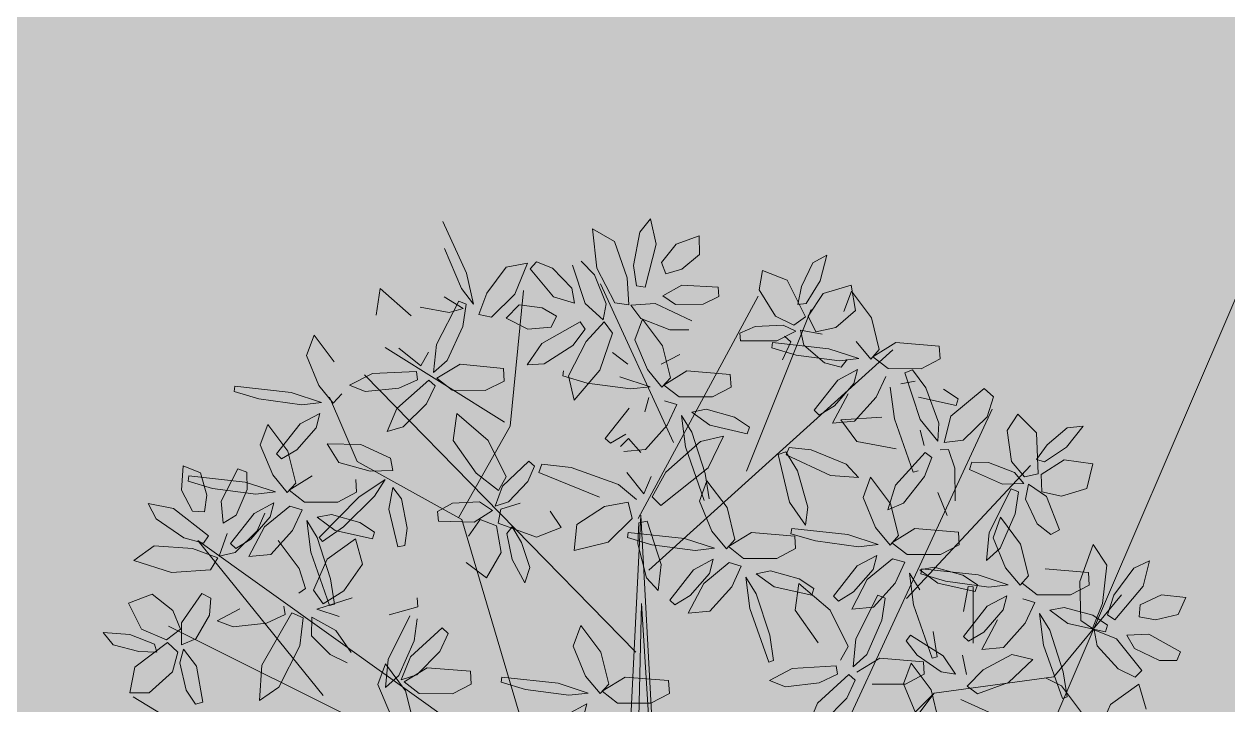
# Model space of a CAD drawing. Header units: inches. Extents: x 218980 to 233865, y 587194 to 599270.
# Drawn here: x 219073.612 to 219077.777, y 587514.81 to 587517.163 of the extents above; entities that cross this region are included whole.
import ezdxf

# ---------------------------------------------------------------- set-up
doc = ezdxf.new("R2010")
doc.units = ezdxf.units.IN
doc.header["$MEASUREMENT"] = 0
doc.linetypes.add('01', pattern=[0])
doc.layers.get('0').update_dxf_attribs({"lineweight": 0})
doc.layers.add('Major Contour', color=250, linetype='Continuous', lineweight=0)
doc.layers.add('P_Urban Design', color=250, linetype='Continuous', lineweight=0)
doc.layers.add('Open Space Within Settlement Passive', color=7, linetype='01', lineweight=0, true_color=0xcbe279)

# ---------------------------------------------------------------- blocks, each defined once
blk = doc.blocks.new('tree2')
at = {"color": 60}
for p, q in [((325195.998, 3048397.39), (325195.795, 3048397.835)), ((325197.497, 3048397.743), (325197.591, 3048397.858)), ((325197.591, 3048397.858), (325197.638, 3048397.639)), ((325197.089, 3048397.773), (325197.277, 3048397.664)), ((325197.127, 3048397.433), (325197.089, 3048397.773)), ((325197.442, 3048397.456), (325197.497, 3048397.743)), ((325197.277, 3048397.664), (325197.388, 3048397.349)), ((325197.638, 3048397.639), (325197.545, 3048397.27)), ((325197.684, 3048397.482), (325197.811, 3048397.641)), ((325197.811, 3048397.641), (325198.011, 3048397.712)), ((325198.011, 3048397.712), (325198.015, 3048397.55)), ((325195.807, 3048397.604), (325195.955, 3048397.257)), ((325198.015, 3048397.55), (325197.861, 3048397.424)), ((325199.115, 3048397.546), (325198.994, 3048397.478)), ((325199.057, 3048397.322), (325199.115, 3048397.546)), ((325196.34, 3048397.442), (325196.173, 3048397.217)), ((325196.526, 3048397.477), (325196.34, 3048397.442)), ((325196.416, 3048397.209), (325196.526, 3048397.477)), ((325196.548, 3048397.427), (325196.603, 3048397.487)), ((325196.75, 3048397.186), (325196.548, 3048397.427)), ((325196.603, 3048397.487), (325196.743, 3048397.433)), ((325196.743, 3048397.433), (325196.91, 3048397.26)), ((325197.026, 3048397.127), (325196.916, 3048397.46)), ((325196.99, 3048397.494), (325197.105, 3048397.376)), ((325197.282, 3048397.134), (325197.127, 3048397.433)), ((325197.469, 3048397.281), (325197.442, 3048397.456)), ((325197.721, 3048397.384), (325197.684, 3048397.482)), ((325197.861, 3048397.424), (325197.721, 3048397.384)), ((325198.529, 3048397.245), (325198.558, 3048397.412)), ((325198.558, 3048397.412), (325198.771, 3048397.329)), ((325198.994, 3048397.478), (325198.897, 3048397.273)), ((325196.058, 3048397.122), (325195.998, 3048397.39)), ((325197.105, 3048397.376), (325197.205, 3048397.126)), ((325197.388, 3048397.349), (325197.403, 3048397.117)), ((325198.771, 3048397.329), (325198.929, 3048397.012)), ((325198.935, 3048397.127), (325199.057, 3048397.322)), ((325195.252, 3048397.257), (325195.218, 3048397.026)), ((325195.52, 3048397.021), (325195.252, 3048397.257)), ((325195.955, 3048397.257), (325196.058, 3048397.122)), ((325196.173, 3048397.217), (325196.106, 3048397.031)), ((325196.214, 3048397.01), (325196.416, 3048397.209)), ((325196.91, 3048397.26), (325196.932, 3048397.129)), ((325197.545, 3048397.27), (325197.469, 3048397.281)), ((325197.696, 3048397.195), (325197.862, 3048397.287)), ((325197.862, 3048397.287), (325198.176, 3048397.268)), ((325198.176, 3048397.268), (325198.182, 3048397.187)), ((325198.672, 3048397.017), (325198.529, 3048397.245)), ((325198.897, 3048397.273), (325198.863, 3048397.119)), ((325198.954, 3048397.018), (325199.084, 3048397.215)), ((325199.084, 3048397.215), (325199.325, 3048397.285)), ((325199.327, 3048397.235), (325199.262, 3048397.058)), ((325199.325, 3048397.285), (325199.364, 3048397.068)), ((325199.501, 3048397.004), (325199.327, 3048397.235)), ((325195.598, 3048397.095), (325195.849, 3048397.049)), ((325195.738, 3048396.772), (325195.933, 3048397.148)), ((325195.97, 3048397.084), (325195.805, 3048397.184)), ((325195.933, 3048397.148), (325195.996, 3048397.121)), ((325195.996, 3048397.121), (325195.967, 3048396.929)), ((325196.34, 3048397.001), (325196.454, 3048397.116)), ((325196.454, 3048397.116), (325196.652, 3048397.091)), ((325196.932, 3048397.129), (325196.75, 3048397.186)), ((325197.18, 3048396.986), (325197.026, 3048397.127)), ((325197.205, 3048397.126), (325197.18, 3048396.986)), ((325197.403, 3048397.117), (325197.282, 3048397.134)), ((325197.421, 3048397.113), (325197.63, 3048397.128)), ((325197.505, 3048396.999), (325197.421, 3048397.113)), ((325197.63, 3048397.128), (325197.947, 3048396.978)), ((325197.806, 3048397.12), (325197.696, 3048397.195)), ((325198.046, 3048397.123), (325197.806, 3048397.12)), ((325198.182, 3048397.187), (325198.046, 3048397.123)), ((325198.863, 3048397.119), (325198.935, 3048397.127)), ((325195.849, 3048397.049), (325195.97, 3048397.084)), ((325196.106, 3048397.031), (325196.214, 3048397.01)), ((325196.528, 3048396.906), (325196.34, 3048397.001)), ((325196.652, 3048397.091), (325196.777, 3048397.017)), ((325196.777, 3048397.017), (325196.731, 3048396.923)), ((325197.52, 3048396.992), (325197.455, 3048396.814)), ((325197.756, 3048396.899), (325197.505, 3048396.999)), ((325197.694, 3048396.761), (325197.52, 3048396.992)), ((325198.83, 3048396.94), (325198.672, 3048397.017)), ((325198.929, 3048397.012), (325198.83, 3048396.94)), ((325199.021, 3048396.882), (325198.954, 3048397.018)), ((325199.364, 3048397.068), (325199.192, 3048396.919)), ((325199.569, 3048396.729), (325199.501, 3048397.004)), ((325195.967, 3048396.929), (325195.831, 3048396.634)), ((325196.731, 3048396.923), (325196.528, 3048396.906)), ((325196.649, 3048396.781), (325196.981, 3048396.968)), ((325197.026, 3048396.905), (325196.917, 3048396.765)), ((325196.981, 3048396.968), (325197.026, 3048396.905)), ((325197.032, 3048396.799), (325197.19, 3048396.97)), ((325197.19, 3048396.97), (325197.261, 3048396.871)), ((325197.921, 3048396.901), (325197.756, 3048396.899)), ((325198.362, 3048396.87), (325198.496, 3048396.928)), ((325198.496, 3048396.928), (325198.736, 3048396.941)), ((325198.847, 3048396.887), (325198.682, 3048396.804)), ((325198.736, 3048396.941), (325198.847, 3048396.887)), ((325198.888, 3048396.898), (325199.074, 3048396.863)), ((325198.917, 3048396.768), (325198.888, 3048396.898)), ((325199.192, 3048396.919), (325199.021, 3048396.882)), ((325194.68, 3048396.855), (325194.614, 3048396.678)), ((325194.853, 3048396.623), (325194.68, 3048396.855)), ((325196.88, 3048396.502), (325197.032, 3048396.799)), ((325197.261, 3048396.871), (325197.151, 3048396.552)), ((325197.455, 3048396.814), (325197.563, 3048396.556)), ((325198.368, 3048396.805), (325198.362, 3048396.87)), ((325198.682, 3048396.804), (325198.368, 3048396.805)), ((325198.645, 3048396.789), (325198.639, 3048396.745)), ((325199.132, 3048396.737), (325198.645, 3048396.789)), ((325198.804, 3048396.797), (325198.731, 3048396.642)), ((325198.749, 3048396.846), (325198.804, 3048396.797)), ((325199.37, 3048396.799), (325199.496, 3048396.647)), ((325199.512, 3048396.666), (325199.711, 3048396.789)), ((325199.711, 3048396.789), (325200.087, 3048396.758)), ((325194.614, 3048396.678), (325194.721, 3048396.418)), ((325195.413, 3048396.741), (325195.602, 3048396.589)), ((325195.602, 3048396.589), (325195.671, 3048396.706)), ((325195.712, 3048396.53), (325195.738, 3048396.772)), ((325196.522, 3048396.597), (325196.649, 3048396.781)), ((325196.917, 3048396.765), (325196.671, 3048396.607)), ((325197.394, 3048396.603), (325197.262, 3048396.705)), ((325197.844, 3048396.686), (325197.682, 3048396.602)), ((325197.762, 3048396.485), (325197.694, 3048396.761)), ((325198.639, 3048396.745), (325198.85, 3048396.682)), ((325198.85, 3048396.682), (325199.224, 3048396.632)), ((325199.096, 3048396.614), (325198.917, 3048396.768)), ((325199.393, 3048396.651), (325199.132, 3048396.737)), ((325199.496, 3048396.647), (325199.569, 3048396.729)), ((325195.831, 3048396.634), (325195.712, 3048396.53)), ((325195.743, 3048396.483), (325195.944, 3048396.603)), ((325195.944, 3048396.603), (325196.319, 3048396.567)), ((325196.671, 3048396.607), (325196.522, 3048396.597)), ((325199.24, 3048396.576), (325199.096, 3048396.614)), ((325199.224, 3048396.632), (325199.393, 3048396.651)), ((325199.292, 3048396.644), (325199.24, 3048396.576)), ((325199.644, 3048396.565), (325199.512, 3048396.666)), ((325194.987, 3048396.421), (325195.184, 3048396.523)), ((325195.184, 3048396.523), (325195.565, 3048396.54)), ((325195.565, 3048396.54), (325195.575, 3048396.468)), ((325195.873, 3048396.379), (325195.743, 3048396.483)), ((325196.319, 3048396.567), (325196.324, 3048396.457)), ((325196.838, 3048396.546), (325196.832, 3048396.502)), ((325196.832, 3048396.502), (325197.043, 3048396.439)), ((325196.93, 3048396.291), (325196.88, 3048396.502)), ((325197.151, 3048396.552), (325196.93, 3048396.291)), ((325197.586, 3048396.408), (325197.325, 3048396.494)), ((325197.563, 3048396.556), (325197.689, 3048396.404)), ((325197.689, 3048396.404), (325197.762, 3048396.485)), ((325197.706, 3048396.423), (325197.905, 3048396.546)), ((325197.905, 3048396.546), (325198.28, 3048396.515)), ((325198.28, 3048396.515), (325198.287, 3048396.405)), ((325199.38, 3048396.557), (325199.211, 3048396.466)), ((325199.349, 3048396.435), (325199.38, 3048396.557)), ((325199.541, 3048396.319), (325199.624, 3048396.498)), ((325199.932, 3048396.564), (325199.644, 3048396.565)), ((325199.791, 3048396.529), (325199.855, 3048396.555)), ((325193.996, 3048396.412), (325193.989, 3048396.368)), ((325193.989, 3048396.368), (325194.201, 3048396.304)), ((325194.483, 3048396.357), (325193.996, 3048396.412)), ((325194.721, 3048396.418), (325194.846, 3048396.266)), ((325195.123, 3048396.366), (325194.987, 3048396.421)), ((325195.414, 3048396.395), (325195.123, 3048396.366)), ((325195.397, 3048396.22), (325195.673, 3048396.464)), ((325195.575, 3048396.468), (325195.414, 3048396.395)), ((325195.727, 3048396.415), (325195.652, 3048396.261)), ((325195.673, 3048396.464), (325195.727, 3048396.415)), ((325196.161, 3048396.375), (325195.873, 3048396.379)), ((325196.324, 3048396.457), (325196.161, 3048396.375)), ((325197.043, 3048396.439), (325197.417, 3048396.389)), ((325197.417, 3048396.389), (325197.586, 3048396.408)), ((325197.837, 3048396.321), (325197.706, 3048396.423)), ((325198.287, 3048396.405), (325198.125, 3048396.321)), ((325199.211, 3048396.466), (325199.006, 3048396.205)), ((325199.181, 3048396.242), (325199.349, 3048396.435)), ((325199.878, 3048396.456), (325199.754, 3048396.432)), ((325194.201, 3048396.304), (325194.574, 3048396.252)), ((325194.743, 3048396.271), (325194.483, 3048396.357)), ((325194.574, 3048396.252), (325194.743, 3048396.271)), ((325194.846, 3048396.266), (325194.92, 3048396.347)), ((325197.542, 3048396.192), (325197.574, 3048396.314)), ((325197.817, 3048396.254), (325197.711, 3048396.285)), ((325198.125, 3048396.321), (325197.837, 3048396.321)), ((325199.299, 3048396.348), (325199.165, 3048396.092)), ((325199.353, 3048396.11), (325199.541, 3048396.319)), ((325194.73, 3048396.177), (325194.56, 3048396.087)), ((325194.698, 3048396.054), (325194.73, 3048396.177)), ((325195.313, 3048396.021), (325195.397, 3048396.22)), ((325195.652, 3048396.261), (325195.451, 3048396.062)), ((325195.915, 3048396.176), (325195.883, 3048395.944)), ((325196.186, 3048395.943), (325195.915, 3048396.176)), ((325197.404, 3048396.223), (325197.199, 3048395.962)), ((325197.734, 3048396.076), (325197.817, 3048396.254)), ((325197.857, 3048396.16), (325197.892, 3048395.888)), ((325197.947, 3048396.015), (325197.857, 3048396.16)), ((325198.071, 3048396.213), (325197.947, 3048396.189)), ((325197.947, 3048396.189), (325198.102, 3048396.075)), ((325198.317, 3048396.145), (325198.071, 3048396.213)), ((325199.006, 3048396.205), (325199.05, 3048396.163)), ((325199.05, 3048396.163), (325199.181, 3048396.242)), ((325194.279, 3048396.083), (325194.214, 3048395.905)), ((325194.453, 3048395.852), (325194.279, 3048396.083)), ((325194.56, 3048396.087), (325194.354, 3048395.827)), ((325194.53, 3048395.863), (325194.698, 3048396.054)), ((325195.451, 3048396.062), (325195.313, 3048396.021)), ((325197.547, 3048395.867), (325197.734, 3048396.076)), ((325198.102, 3048396.075), (325198.426, 3048396.002)), ((325198.445, 3048396.06), (325198.317, 3048396.145)), ((325198.426, 3048396.002), (325198.445, 3048396.06)), ((325199.165, 3048396.092), (325199.353, 3048396.11)), ((325199.59, 3048396.146), (325199.235, 3048396.122)), ((325199.235, 3048396.122), (325199.374, 3048395.935)), ((325197.199, 3048395.962), (325197.243, 3048395.92)), ((325197.243, 3048395.92), (325197.375, 3048395.999)), ((325197.399, 3048395.961), (325197.331, 3048395.891)), ((325197.506, 3048395.841), (325197.399, 3048395.961)), ((325198.063, 3048395.657), (325197.947, 3048396.015)), ((325198.023, 3048395.936), (325198.222, 3048395.981)), ((325198.222, 3048395.981), (325198.089, 3048395.706)), ((325194.214, 3048395.905), (325194.322, 3048395.647)), ((325194.398, 3048395.784), (325194.53, 3048395.863)), ((325194.521, 3048395.576), (325194.453, 3048395.852)), ((325194.794, 3048395.915), (325194.893, 3048395.754)), ((325195.083, 3048395.909), (325194.794, 3048395.915)), ((325195.342, 3048395.792), (325195.083, 3048395.909)), ((325195.883, 3048395.944), (325196.082, 3048395.661)), ((325196.341, 3048395.63), (325196.186, 3048395.943)), ((325197.358, 3048395.849), (325197.547, 3048395.867)), ((325197.723, 3048395.671), (325198.023, 3048395.936)), ((325197.892, 3048395.888), (325198.054, 3048395.426)), ((325198.694, 3048395.823), (325198.76, 3048395.845)), ((325198.76, 3048395.845), (325198.862, 3048395.68)), ((325198.764, 3048395.819), (325198.788, 3048395.884)), ((325198.788, 3048395.884), (325198.98, 3048395.862)), ((325198.98, 3048395.862), (325199.281, 3048395.738)), ((325194.354, 3048395.827), (325194.398, 3048395.784)), ((325194.893, 3048395.754), (325195.164, 3048395.679)), ((325195.361, 3048395.684), (325195.342, 3048395.792)), ((325196.309, 3048395.549), (325196.537, 3048395.764)), ((325196.537, 3048395.764), (325196.586, 3048395.722)), ((325198.792, 3048395.412), (325198.694, 3048395.823)), ((325199.147, 3048395.64), (325198.764, 3048395.819)), ((325193.533, 3048395.514), (325193.548, 3048395.725)), ((325193.548, 3048395.725), (325193.698, 3048395.664)), ((325193.598, 3048395.637), (325193.591, 3048395.593)), ((325194.085, 3048395.584), (325193.598, 3048395.637)), ((325193.698, 3048395.664), (325193.752, 3048395.472)), ((325193.877, 3048395.419), (325194.021, 3048395.698)), ((325194.021, 3048395.698), (325194.098, 3048395.67)), ((325194.098, 3048395.67), (325194.102, 3048395.521)), ((325194.322, 3048395.647), (325194.448, 3048395.495)), ((325194.465, 3048395.514), (325194.664, 3048395.637)), ((325195.164, 3048395.679), (325195.361, 3048395.684)), ((325196.082, 3048395.661), (325196.274, 3048395.512)), ((325196.586, 3048395.722), (325196.528, 3048395.588)), ((325196.625, 3048395.666), (325196.649, 3048395.739)), ((325197.148, 3048395.455), (325196.625, 3048395.666)), ((325196.649, 3048395.739), (325196.904, 3048395.711)), ((325196.904, 3048395.711), (325197.313, 3048395.564)), ((325197.384, 3048395.666), (325197.532, 3048395.482)), ((325197.605, 3048395.458), (325197.723, 3048395.671)), ((325198.089, 3048395.706), (325197.678, 3048395.382)), ((325198.097, 3048395.439), (325198.063, 3048395.657)), ((325198.862, 3048395.68), (325198.952, 3048395.367)), ((325193.591, 3048395.593), (325193.802, 3048395.53)), ((325194.345, 3048395.499), (325194.085, 3048395.584)), ((325194.448, 3048395.495), (325194.521, 3048395.576)), ((325195.04, 3048395.606), (325195.046, 3048395.496)), ((325195.294, 3048395.606), (325195.066, 3048395.454)), ((325195.204, 3048395.462), (325195.294, 3048395.606)), ((325195.36, 3048395.538), (325195.327, 3048395.349)), ((325195.437, 3048395.438), (325195.36, 3048395.538)), ((325196.245, 3048395.376), (325196.309, 3048395.549)), ((325196.274, 3048395.512), (325196.341, 3048395.63)), ((325196.528, 3048395.588), (325196.363, 3048395.413)), ((325197.313, 3048395.564), (325197.468, 3048395.433)), ((325197.532, 3048395.482), (325197.595, 3048395.631)), ((325198.078, 3048395.596), (325198.013, 3048395.418)), ((325198.252, 3048395.364), (325198.078, 3048395.596)), ((325193.628, 3048395.334), (325193.533, 3048395.514)), ((325193.752, 3048395.472), (325193.732, 3048395.328)), ((325193.802, 3048395.53), (325194.176, 3048395.48)), ((325194.102, 3048395.521), (325194.007, 3048395.299)), ((325194.176, 3048395.48), (325194.345, 3048395.499)), ((325194.597, 3048395.412), (325194.465, 3048395.514)), ((325195.066, 3048395.454), (325194.724, 3048395.104)), ((325195.046, 3048395.496), (325194.885, 3048395.412)), ((325194.934, 3048395.198), (325195.204, 3048395.462)), ((325195.485, 3048395.187), (325195.437, 3048395.438)), ((325197.678, 3048395.382), (325197.605, 3048395.458)), ((325193.246, 3048395.4), (325193.464, 3048395.355)), ((325193.313, 3048395.267), (325193.246, 3048395.4)), ((325193.464, 3048395.355), (325193.766, 3048395.121)), ((325193.732, 3048395.328), (325193.628, 3048395.334)), ((325193.895, 3048395.229), (325193.877, 3048395.419)), ((325194.333, 3048395.405), (325194.163, 3048395.314)), ((325194.471, 3048395.376), (325194.251, 3048395.196)), ((325194.301, 3048395.283), (325194.333, 3048395.405)), ((325194.576, 3048395.345), (325194.471, 3048395.376)), ((325194.493, 3048395.167), (325194.576, 3048395.345)), ((325194.885, 3048395.412), (325194.597, 3048395.412)), ((325195.327, 3048395.349), (325195.405, 3048395.026)), ((325195.747, 3048395.331), (325195.876, 3048395.403)), ((325195.756, 3048395.246), (325195.747, 3048395.331)), ((325195.876, 3048395.403), (325196.112, 3048395.414)), ((325196.223, 3048395.34), (325196.064, 3048395.237)), ((325196.112, 3048395.414), (325196.223, 3048395.34)), ((325196.363, 3048395.413), (325196.245, 3048395.376)), ((325196.272, 3048395.229), (325196.294, 3048395.349)), ((325196.294, 3048395.349), (325196.462, 3048395.402)), ((325196.723, 3048395.334), (325196.816, 3048395.193)), ((325196.954, 3048395.219), (325197.193, 3048395.373)), ((325197.193, 3048395.373), (325197.397, 3048395.41)), ((325197.397, 3048395.41), (325197.431, 3048395.269)), ((325198.013, 3048395.418), (325198.121, 3048395.159)), ((325198.32, 3048395.089), (325198.252, 3048395.364)), ((325198.93, 3048395.211), (325198.792, 3048395.412)), ((325198.952, 3048395.367), (325198.93, 3048395.211)), ((325193.553, 3048395.101), (325193.313, 3048395.267)), ((325194.007, 3048395.299), (325193.895, 3048395.229)), ((325194.163, 3048395.314), (325193.958, 3048395.053)), ((325194.134, 3048395.09), (325194.301, 3048395.283)), ((325194.254, 3048395.316), (325194.189, 3048395.164)), ((325194.616, 3048395.251), (325194.651, 3048394.979)), ((325194.706, 3048395.106), (325194.616, 3048395.251)), ((325194.831, 3048395.304), (325194.707, 3048395.28)), ((325194.707, 3048395.28), (325194.862, 3048395.166)), ((325195.076, 3048395.236), (325194.831, 3048395.304)), ((325195.204, 3048395.151), (325195.076, 3048395.236)), ((325196.064, 3048395.237), (325195.756, 3048395.246)), ((325196.017, 3048395.116), (325196.116, 3048395.26)), ((325196.116, 3048395.26), (325196.258, 3048395.207)), ((325196.605, 3048395.107), (325196.272, 3048395.229)), ((325197.431, 3048395.269), (325197.224, 3048395.065)), ((325197.49, 3048395.231), (325197.479, 3048395.05)), ((325197.562, 3048395.247), (325197.49, 3048395.231)), ((325197.681, 3048394.873), (325197.562, 3048395.247)), ((325193.766, 3048395.121), (325193.725, 3048395.056)), ((325193.859, 3048394.944), (325193.929, 3048395.141)), ((325194.189, 3048395.164), (325193.998, 3048394.975)), ((325194.251, 3048395.196), (325194.117, 3048394.94)), ((325194.306, 3048394.958), (325194.493, 3048395.167)), ((325194.754, 3048395.071), (325194.934, 3048395.198)), ((325194.862, 3048395.166), (325195.185, 3048395.093)), ((325195.185, 3048395.093), (325195.204, 3048395.151)), ((325195.466, 3048395.035), (325195.485, 3048395.187)), ((325196.258, 3048395.207), (325196.299, 3048394.975)), ((325196.393, 3048395.196), (325196.347, 3048395.141)), ((325196.347, 3048395.141), (325196.392, 3048394.916)), ((325196.474, 3048395.062), (325196.393, 3048395.196)), ((325196.816, 3048395.193), (325196.605, 3048395.107)), ((325196.931, 3048394.993), (325196.954, 3048395.219)), ((325197.396, 3048395.149), (325197.39, 3048395.105)), ((325197.883, 3048395.097), (325197.396, 3048395.149)), ((325198.121, 3048395.159), (325198.247, 3048395.007)), ((325198.263, 3048395.027), (325198.462, 3048395.149)), ((325198.462, 3048395.149), (325198.838, 3048395.118)), ((325198.811, 3048395.182), (325198.804, 3048395.138)), ((325193.121, 3048394.906), (325193.297, 3048395.034)), ((325193.297, 3048395.034), (325193.629, 3048395.009)), ((325193.725, 3048395.056), (325193.553, 3048395.101)), ((325193.958, 3048395.053), (325194.003, 3048395.011)), ((325194.003, 3048395.011), (325194.134, 3048395.09)), ((325194.55, 3048394.837), (325194.37, 3048395.079)), ((325194.822, 3048394.747), (325194.706, 3048395.106)), ((325194.724, 3048395.104), (325194.754, 3048395.071)), ((325194.792, 3048394.918), (325195.037, 3048395.094)), ((325195.037, 3048395.094), (325195.1, 3048394.876)), ((325195.405, 3048395.026), (325195.466, 3048395.035)), ((325196.545, 3048394.845), (325196.474, 3048395.062)), ((325197.224, 3048395.065), (325196.931, 3048394.993)), ((325197.39, 3048395.105), (325197.601, 3048395.042)), ((325197.479, 3048395.05), (325197.556, 3048394.758)), ((325197.601, 3048395.042), (325197.975, 3048394.992)), ((325198.144, 3048395.012), (325197.883, 3048395.097)), ((325197.975, 3048394.992), (325198.144, 3048395.012)), ((325198.247, 3048395.007), (325198.32, 3048395.089)), ((325198.395, 3048394.925), (325198.263, 3048395.027)), ((325193.629, 3048395.009), (325193.848, 3048394.929)), ((325193.848, 3048394.929), (325193.784, 3048394.825)), ((325193.998, 3048394.975), (325193.859, 3048394.944)), ((325194.117, 3048394.94), (325194.306, 3048394.958)), ((325194.651, 3048394.979), (325194.814, 3048394.517)), ((325194.676, 3048394.651), (325194.792, 3048394.918)), ((325196.299, 3048394.975), (325196.172, 3048394.758)), ((325196.392, 3048394.916), (325196.504, 3048394.713)), ((325198.131, 3048394.917), (325197.962, 3048394.827)), ((325198.1, 3048394.795), (325198.131, 3048394.917)), ((325198.683, 3048394.925), (325198.395, 3048394.925)), ((325193.448, 3048394.804), (325193.121, 3048394.906)), ((325193.784, 3048394.825), (325193.448, 3048394.804)), ((325194.607, 3048394.665), (325194.55, 3048394.837)), ((325195.1, 3048394.876), (325194.936, 3048394.644)), ((325196.172, 3048394.758), (325195.995, 3048394.889)), ((325196.504, 3048394.713), (325196.545, 3048394.845)), ((325197.655, 3048394.646), (325197.681, 3048394.873)), ((325198.269, 3048394.889), (325198.05, 3048394.709)), ((325198.375, 3048394.858), (325198.269, 3048394.889)), ((325198.292, 3048394.679), (325198.375, 3048394.858)), ((325198.629, 3048394.817), (325198.505, 3048394.792)), ((325194.856, 3048394.529), (325194.822, 3048394.747)), ((325197.556, 3048394.758), (325197.655, 3048394.646)), ((325197.932, 3048394.603), (325198.1, 3048394.795)), ((325198.415, 3048394.763), (325198.45, 3048394.491)), ((325198.505, 3048394.619), (325198.415, 3048394.763)), ((325193.074, 3048394.538), (325193.28, 3048394.616)), ((325193.28, 3048394.616), (325193.458, 3048394.473)), ((325193.533, 3048394.367), (325193.71, 3048394.62)), ((325193.71, 3048394.62), (325193.786, 3048394.582)), ((325194.547, 3048394.623), (325194.607, 3048394.665)), ((325194.76, 3048394.533), (325194.676, 3048394.651)), ((325194.936, 3048394.644), (325194.76, 3048394.533)), ((325198.104, 3048394.47), (325198.292, 3048394.679)), ((325198.621, 3048394.26), (325198.505, 3048394.619)), ((325193.186, 3048394.314), (325193.074, 3048394.538)), ((325193.786, 3048394.582), (325193.775, 3048394.434)), ((325194.418, 3048394.512), (325194.429, 3048394.44)), ((325194.703, 3048394.486), (325195.008, 3048394.584)), ((325194.814, 3048394.517), (325194.856, 3048394.529)), ((325195.577, 3048394.507), (325195.33, 3048394.438)), ((325195.572, 3048394.584), (325195.577, 3048394.507)), ((325193.458, 3048394.473), (325193.524, 3048394.312)), ((325193.775, 3048394.434), (325193.656, 3048394.23)), ((325193.842, 3048394.384), (325194.038, 3048394.489)), ((325194.229, 3048394.001), (325194.489, 3048394.454)), ((325194.429, 3048394.44), (325194.269, 3048394.365)), ((325194.489, 3048394.454), (325194.586, 3048394.411)), ((325194.586, 3048394.411), (325194.556, 3048394.17)), ((325194.662, 3048394.416), (325194.659, 3048394.254)), ((325194.868, 3048394.301), (325194.662, 3048394.416)), ((325194.896, 3048394.422), (325194.703, 3048394.486)), ((325195.32, 3048394.05), (325195.509, 3048394.429)), ((325195.573, 3048394.403), (325195.546, 3048394.211)), ((325192.855, 3048394.285), (325192.943, 3048394.179)), ((325193.086, 3048394.268), (325192.855, 3048394.285)), ((325193.403, 3048394.221), (325193.186, 3048394.314)), ((325193.524, 3048394.312), (325193.403, 3048394.221)), ((325193.533, 3048394.178), (325193.533, 3048394.367)), ((325193.979, 3048394.332), (325193.842, 3048394.384)), ((325194.269, 3048394.365), (325193.979, 3048394.332)), ((325195.001, 3048394.112), (325194.868, 3048394.301)), ((325195.515, 3048394.075), (325195.787, 3048394.324)), ((325195.787, 3048394.324), (325195.841, 3048394.275)), ((325196.986, 3048394.345), (325196.921, 3048394.167)), ((325197.16, 3048394.114), (325196.986, 3048394.345)), ((325192.943, 3048394.179), (325193.163, 3048394.12)), ((325193.299, 3048394.183), (325193.086, 3048394.268)), ((325193.13, 3048393.986), (325193.413, 3048394.198)), ((325193.32, 3048394.114), (325193.299, 3048394.183)), ((325193.413, 3048394.198), (325193.502, 3048394.114)), ((325193.656, 3048394.23), (325193.533, 3048394.178)), ((325194.659, 3048394.254), (325194.82, 3048394.093)), ((325195.546, 3048394.211), (325195.414, 3048393.913)), ((325195.841, 3048394.275), (325195.768, 3048394.12)), ((325198.655, 3048394.042), (325198.621, 3048394.26)), ((325193.163, 3048394.12), (325193.32, 3048394.114)), ((325193.502, 3048394.114), (325193.455, 3048393.944)), ((325193.518, 3048394.021), (325193.551, 3048394.14)), ((325193.551, 3048394.14), (325193.662, 3048393.992)), ((325194.556, 3048394.17), (325194.376, 3048393.811)), ((325194.82, 3048394.093), (325194.965, 3048394.022)), ((325195.434, 3048393.875), (325195.515, 3048394.075)), ((325195.768, 3048394.12), (325195.57, 3048393.918)), ((325196.921, 3048394.167), (325197.029, 3048393.908)), ((325193.086, 3048393.762), (325193.13, 3048393.986)), ((325193.574, 3048393.787), (325193.518, 3048394.021)), ((325193.662, 3048393.992), (325193.717, 3048393.683)), ((325194.209, 3048393.696), (325194.229, 3048394.001)), ((325195.297, 3048394.013), (325195.232, 3048393.835)), ((325195.297, 3048393.808), (325195.32, 3048394.05)), ((325195.47, 3048393.781), (325195.297, 3048394.013)), ((325195.458, 3048393.857), (325195.657, 3048393.98)), ((325195.657, 3048393.98), (325196.033, 3048393.949)), ((325193.455, 3048393.944), (325193.255, 3048393.763)), ((325195.414, 3048393.913), (325195.297, 3048393.808)), ((325195.57, 3048393.918), (325195.434, 3048393.875)), ((325196.033, 3048393.949), (325196.04, 3048393.839)), ((325196.305, 3048393.899), (325196.298, 3048393.855)), ((325196.792, 3048393.846), (325196.305, 3048393.899)), ((325193.255, 3048393.763), (325193.086, 3048393.762)), ((325193.654, 3048393.665), (325193.574, 3048393.787)), ((325194.376, 3048393.811), (325194.209, 3048393.696)), ((325195.232, 3048393.835), (325195.34, 3048393.576)), ((325195.59, 3048393.756), (325195.458, 3048393.857)), ((325195.539, 3048393.506), (325195.47, 3048393.781)), ((325196.04, 3048393.839), (325195.878, 3048393.755)), ((325196.298, 3048393.855), (325196.509, 3048393.792)), ((325196.509, 3048393.792), (325196.883, 3048393.742)), ((325193.717, 3048393.683), (325193.654, 3048393.665)), ((325195.878, 3048393.755), (325195.59, 3048393.756))]:
    blk.add_line(p, q, dxfattribs=at)
at = {"color": 44}
for p, q in [((325196.376, 3048396.066), (325196.491, 3048397.241)), ((325197.79, 3048395.925), (325197.157, 3048397.296)), ((325197.484, 3048395.268), (325198.521, 3048397.192)), ((325198.421, 3048395.678), (325198.98, 3048397.077)), ((325196.327, 3048396.103), (325195.296, 3048396.747)), ((325197.575, 3048394.824), (325199.687, 3048396.726)), ((325197.463, 3048394.114), (325195.116, 3048396.511)), ((325195.053, 3048395.763), (325194.814, 3048396.319)), ((325199.149, 3048393.204), (325200.544, 3048396.213)), ((325195.933, 3048395.28), (325196.376, 3048396.066)), ((325195.958, 3048395.261), (325195.053, 3048395.763)), ((325199.805, 3048394.577), (325200.876, 3048395.727)), ((325196.591, 3048393.122), (325195.958, 3048395.261)), ((325197.393, 3048392.998), (325197.507, 3048395.298)), ((325197.507, 3048395.298), (325197.629, 3048393.038)), ((325193.675, 3048395.08), (325196.381, 3048393.148)), ((325194.76, 3048393.739), (325193.675, 3048395.08)), ((325201.078, 3048393.9), (325201.664, 3048394.611)), ((325197.512, 3048394.534), (325197.474, 3048392.934)), ((325197.609, 3048393), (325197.512, 3048394.534)), ((325195.543, 3048393.283), (325193.422, 3048394.338)), ((325200.044, 3048393.76), (325201.078, 3048393.9)), ((325194.609, 3048392.825), (325193.114, 3048393.729)), ((325199.552, 3048393.272), (325200.044, 3048393.76)), ((325199.597, 3048393.173), (325200.044, 3048393.76)), ((325200.273, 3048393.706), (325201.319, 3048393.236))]:
    blk.add_line(p, q, dxfattribs=at)
at = {"color": 62}
for p, q in [((325200.087, 3048396.758), (325200.094, 3048396.648)), ((325200.094, 3048396.648), (325199.932, 3048396.564)), ((325199.921, 3048396.126), (325199.791, 3048396.529)), ((325199.855, 3048396.555), (325199.97, 3048396.399)), ((325199.664, 3048396.403), (325199.699, 3048396.131)), ((325199.97, 3048396.399), (325200.084, 3048396.094)), ((325200.252, 3048396.304), (325200.124, 3048396.388)), ((325200.186, 3048396.153), (325200.476, 3048396.394)), ((325200.476, 3048396.394), (325200.557, 3048396.321)), ((325199.909, 3048396.318), (325200.233, 3048396.245)), ((325200.233, 3048396.245), (325200.252, 3048396.304)), ((325200.557, 3048396.321), (325200.501, 3048396.147)), ((325200.674, 3048396.03), (325200.768, 3048396.171)), ((325200.768, 3048396.171), (325200.929, 3048396.009)), ((325199.699, 3048396.131), (325199.861, 3048395.669)), ((325200.075, 3048395.937), (325199.921, 3048396.126)), ((325200.084, 3048396.094), (325200.075, 3048395.937)), ((325200.13, 3048395.926), (325200.186, 3048396.153)), ((325200.501, 3048396.147), (325200.295, 3048395.946)), ((325201.194, 3048396.054), (325201.021, 3048395.906)), ((325201.187, 3048395.886), (325201.331, 3048396.067)), ((325201.331, 3048396.067), (325201.194, 3048396.054)), ((325199.956, 3048395.9), (325199.921, 3048396.032)), ((325200.711, 3048395.763), (325200.674, 3048396.03)), ((325200.929, 3048396.009), (325200.944, 3048395.655)), ((325199.374, 3048395.935), (325199.714, 3048395.872)), ((325200.094, 3048395.863), (325200.167, 3048395.866)), ((325200.295, 3048395.946), (325200.13, 3048395.926)), ((325200.167, 3048395.866), (325200.223, 3048395.705)), ((325201.021, 3048395.906), (325200.928, 3048395.779)), ((325200.997, 3048395.758), (325201.187, 3048395.886)), ((325199.709, 3048395.557), (325199.964, 3048395.84)), ((325200.023, 3048395.796), (325199.961, 3048395.631)), ((325199.964, 3048395.84), (325200.023, 3048395.796)), ((325200.348, 3048395.694), (325200.368, 3048395.756)), ((325200.368, 3048395.756), (325200.514, 3048395.754)), ((325200.514, 3048395.754), (325200.739, 3048395.668)), ((325200.825, 3048395.629), (325200.711, 3048395.763)), ((325200.928, 3048395.779), (325200.997, 3048395.758)), ((325200.969, 3048395.65), (325201.168, 3048395.777)), ((325201.168, 3048395.777), (325201.417, 3048395.743)), ((325201.417, 3048395.743), (325201.364, 3048395.529)), ((325199.39, 3048395.624), (325199.147, 3048395.64)), ((325199.281, 3048395.738), (325199.39, 3048395.624)), ((325199.861, 3048395.669), (325199.904, 3048395.682)), ((325200.223, 3048395.705), (325200.224, 3048395.422)), ((325200.634, 3048395.566), (325200.348, 3048395.694)), ((325200.739, 3048395.668), (325200.818, 3048395.573)), ((325200.944, 3048395.655), (325200.825, 3048395.629)), ((325200.975, 3048395.499), (325200.969, 3048395.65)), ((325199.493, 3048395.628), (325199.428, 3048395.451)), ((325199.666, 3048395.397), (325199.493, 3048395.628)), ((325199.642, 3048395.345), (325199.709, 3048395.557)), ((325199.961, 3048395.631), (325199.777, 3048395.403)), ((325200.818, 3048395.573), (325200.634, 3048395.566)), ((325200.834, 3048395.436), (325200.86, 3048395.567)), ((325200.86, 3048395.567), (325201.016, 3048395.46)), ((325199.428, 3048395.451), (325199.536, 3048395.192)), ((325200.156, 3048395.296), (325200.074, 3048395.495)), ((325200.519, 3048395.148), (325200.708, 3048395.527)), ((325200.708, 3048395.527), (325200.772, 3048395.501)), ((325200.772, 3048395.501), (325200.745, 3048395.309)), ((325200.935, 3048395.223), (325200.834, 3048395.436)), ((325201.146, 3048395.463), (325200.975, 3048395.499)), ((325201.016, 3048395.46), (325201.126, 3048395.171)), ((325201.364, 3048395.529), (325201.146, 3048395.463)), ((325199.777, 3048395.403), (325199.642, 3048395.345)), ((325199.735, 3048395.122), (325199.666, 3048395.397)), ((325200.618, 3048395.281), (325200.553, 3048395.103)), ((325200.745, 3048395.309), (325200.613, 3048395.012)), ((325200.791, 3048395.049), (325200.618, 3048395.281)), ((325201.051, 3048395.13), (325200.935, 3048395.223)), ((325198.804, 3048395.138), (325199.016, 3048395.075)), ((325199.298, 3048395.13), (325198.811, 3048395.182)), ((325198.838, 3048395.118), (325198.845, 3048395.009)), ((325199.559, 3048395.044), (325199.298, 3048395.13)), ((325199.536, 3048395.192), (325199.662, 3048395.04)), ((325199.662, 3048395.04), (325199.735, 3048395.122)), ((325199.678, 3048395.059), (325199.877, 3048395.182)), ((325199.877, 3048395.182), (325200.253, 3048395.151)), ((325200.253, 3048395.151), (325200.26, 3048395.041)), ((325200.496, 3048394.906), (325200.519, 3048395.148)), ((325201.126, 3048395.171), (325201.051, 3048395.13)), ((325199.016, 3048395.075), (325199.39, 3048395.025)), ((325199.39, 3048395.025), (325199.559, 3048395.044)), ((325199.81, 3048394.958), (325199.678, 3048395.059)), ((325200.26, 3048395.041), (325200.098, 3048394.957)), ((325200.613, 3048395.012), (325200.496, 3048394.906)), ((325200.553, 3048395.103), (325200.661, 3048394.844)), ((325201.302, 3048394.724), (325201.418, 3048395.046)), ((325201.418, 3048395.046), (325201.538, 3048394.866)), ((325198.845, 3048395.009), (325198.683, 3048394.925)), ((325199.546, 3048394.95), (325199.376, 3048394.859)), ((325199.684, 3048394.922), (325199.465, 3048394.741)), ((325199.515, 3048394.828), (325199.546, 3048394.95)), ((325199.789, 3048394.891), (325199.684, 3048394.922)), ((325200.098, 3048394.957), (325199.81, 3048394.958)), ((325197.962, 3048394.827), (325197.757, 3048394.565)), ((325198.875, 3048394.748), (325198.629, 3048394.817)), ((325199.376, 3048394.859), (325199.172, 3048394.598)), ((325199.347, 3048394.635), (325199.515, 3048394.828)), ((325199.706, 3048394.712), (325199.789, 3048394.891)), ((325200.044, 3048394.849), (325199.92, 3048394.825)), ((325199.92, 3048394.825), (325200.075, 3048394.711)), ((325199.936, 3048394.834), (325199.929, 3048394.79)), ((325200.423, 3048394.782), (325199.936, 3048394.834)), ((325200.29, 3048394.781), (325200.044, 3048394.849)), ((325201.002, 3048394.834), (325201.378, 3048394.803)), ((325201.538, 3048394.866), (325201.5, 3048394.535)), ((325201.596, 3048394.607), (325201.771, 3048394.841)), ((325201.771, 3048394.841), (325201.906, 3048394.903)), ((325201.906, 3048394.903), (325201.852, 3048394.686)), ((325198.05, 3048394.709), (325197.916, 3048394.452)), ((325198.505, 3048394.792), (325198.66, 3048394.678)), ((325198.874, 3048394.708), (325198.842, 3048394.476)), ((325199.145, 3048394.476), (325198.874, 3048394.708)), ((325199.003, 3048394.664), (325198.875, 3048394.748)), ((325199.465, 3048394.741), (325199.331, 3048394.485)), ((325199.519, 3048394.503), (325199.706, 3048394.712)), ((325199.83, 3048394.796), (325199.865, 3048394.524)), ((325199.92, 3048394.652), (325199.83, 3048394.796)), ((325199.929, 3048394.79), (325200.141, 3048394.727)), ((325200.075, 3048394.711), (325200.399, 3048394.638)), ((325200.141, 3048394.727), (325200.515, 3048394.677)), ((325200.418, 3048394.697), (325200.29, 3048394.781)), ((325200.684, 3048394.697), (325200.423, 3048394.782)), ((325201.378, 3048394.803), (325201.385, 3048394.693)), ((325197.801, 3048394.524), (325197.932, 3048394.603)), ((325198.66, 3048394.678), (325198.984, 3048394.606)), ((325198.984, 3048394.606), (325199.003, 3048394.664)), ((325199.172, 3048394.598), (325199.216, 3048394.556)), ((325199.216, 3048394.556), (325199.347, 3048394.635)), ((325199.367, 3048394.23), (325199.555, 3048394.608)), ((325199.555, 3048394.608), (325199.619, 3048394.582)), ((325200.337, 3048394.682), (325200.297, 3048394.465)), ((325200.382, 3048394.68), (325200.337, 3048394.682)), ((325200.399, 3048394.638), (325200.418, 3048394.697)), ((325200.515, 3048394.677), (325200.684, 3048394.697)), ((325201.385, 3048394.693), (325201.223, 3048394.609)), ((325201.543, 3048394.438), (325201.596, 3048394.607)), ((325201.852, 3048394.686), (325201.607, 3048394.394)), ((325201.825, 3048394.524), (325202.009, 3048394.611)), ((325202.009, 3048394.611), (325202.219, 3048394.588)), ((325197.757, 3048394.565), (325197.801, 3048394.524)), ((325198.45, 3048394.491), (325198.612, 3048394.029)), ((325199.331, 3048394.485), (325199.519, 3048394.503)), ((325199.619, 3048394.582), (325199.592, 3048394.39)), ((325199.865, 3048394.524), (325200.027, 3048394.062)), ((325200.501, 3048394.511), (325200.297, 3048394.25)), ((325201.815, 3048394.42), (325201.825, 3048394.524)), ((325202.219, 3048394.588), (325202.153, 3048394.44)), ((325197.916, 3048394.452), (325198.104, 3048394.47)), ((325198.842, 3048394.476), (325199.041, 3048394.194)), ((325199.3, 3048394.163), (325199.145, 3048394.476)), ((325199.592, 3048394.39), (325199.46, 3048394.093)), ((325201.607, 3048394.394), (325201.543, 3048394.438)), ((325201.959, 3048394.394), (325201.815, 3048394.42)), ((325202.153, 3048394.44), (325201.959, 3048394.394)), ((325200.07, 3048394.075), (325200.035, 3048394.293)), ((325199.344, 3048393.988), (325199.367, 3048394.23)), ((325199.839, 3048394.26), (325199.802, 3048394.212)), ((325199.802, 3048394.212), (325199.895, 3048394.089)), ((325200.12, 3048394.084), (325199.839, 3048394.26)), ((325200.297, 3048394.25), (325200.341, 3048394.208)), ((325201.71, 3048394.261), (325201.9, 3048394.271)), ((325201.9, 3048394.271), (325202.173, 3048394.116)), ((325197.228, 3048393.838), (325197.16, 3048394.114)), ((325199.233, 3048394.045), (325199.3, 3048394.163)), ((325199.46, 3048394.093), (325199.344, 3048393.988)), ((325199.895, 3048394.089), (325200.104, 3048393.943)), ((325200.027, 3048394.062), (325200.07, 3048394.075)), ((325202.173, 3048394.116), (325202.143, 3048394.041)), ((325198.612, 3048394.029), (325198.655, 3048394.042)), ((325198.62, 3048393.868), (325198.816, 3048393.973)), ((325198.816, 3048393.973), (325199.196, 3048393.996)), ((325199.196, 3048393.996), (325199.207, 3048393.923)), ((325199.375, 3048393.941), (325199.574, 3048394.063)), ((325199.574, 3048394.063), (325199.95, 3048394.032)), ((325199.843, 3048394.02), (325199.778, 3048393.842)), ((325200.016, 3048393.789), (325199.843, 3048394.02)), ((325199.95, 3048394.032), (325199.957, 3048393.923)), ((325202.143, 3048394.041), (325201.993, 3048394.043)), ((325197.029, 3048393.908), (325197.155, 3048393.757)), ((325197.172, 3048393.776), (325197.371, 3048393.899)), ((325197.371, 3048393.899), (325197.746, 3048393.868)), ((325197.746, 3048393.868), (325197.753, 3048393.758)), ((325198.757, 3048393.815), (325198.62, 3048393.868)), ((325199.033, 3048393.673), (325199.305, 3048393.921)), ((325199.207, 3048393.923), (325199.048, 3048393.848)), ((325199.36, 3048393.872), (325199.287, 3048393.717)), ((325199.305, 3048393.921), (325199.36, 3048393.872)), ((325199.957, 3048393.923), (325199.795, 3048393.839)), ((325197.052, 3048393.761), (325196.792, 3048393.846)), ((325197.155, 3048393.757), (325197.228, 3048393.838)), ((325197.304, 3048393.674), (325197.172, 3048393.776)), ((325199.048, 3048393.848), (325198.757, 3048393.815)), ((325199.795, 3048393.839), (325199.507, 3048393.839)), ((325197.04, 3048393.667), (325196.87, 3048393.576)), ((325196.883, 3048393.742), (325197.052, 3048393.761)), ((325197.008, 3048393.544), (325197.04, 3048393.667)), ((325197.592, 3048393.674), (325197.304, 3048393.674)), ((325197.753, 3048393.758), (325197.592, 3048393.674)), ((325198.952, 3048393.473), (325199.033, 3048393.673)), ((325199.287, 3048393.717), (325199.089, 3048393.515))]:
    blk.add_line(p, q, dxfattribs=at)
at = {"color": 64}
for p, q in [((325200.86, 3048394.774), (325200.791, 3048395.049)), ((325200.661, 3048394.844), (325200.786, 3048394.692)), ((325200.786, 3048394.692), (325200.86, 3048394.774)), ((325200.935, 3048394.61), (325200.803, 3048394.711)), ((325201.311, 3048394.387), (325201.302, 3048394.724)), ((325200.381, 3048394.191), (325200.382, 3048394.68)), ((325200.671, 3048394.602), (325200.501, 3048394.511)), ((325200.64, 3048394.48), (325200.671, 3048394.602)), ((325201.223, 3048394.609), (325200.935, 3048394.61)), ((325200.914, 3048394.543), (325200.809, 3048394.574)), ((325200.831, 3048394.364), (325200.914, 3048394.543)), ((325201.169, 3048394.501), (325201.045, 3048394.477)), ((325201.415, 3048394.433), (325201.169, 3048394.501)), ((325201.5, 3048394.535), (325201.412, 3048394.319)), ((325200.59, 3048394.393), (325200.456, 3048394.137)), ((325200.472, 3048394.288), (325200.64, 3048394.48)), ((325200.955, 3048394.448), (325200.99, 3048394.176)), ((325201.045, 3048394.304), (325200.955, 3048394.448)), ((325201.045, 3048394.477), (325201.2, 3048394.363)), ((325201.412, 3048394.319), (325201.311, 3048394.387)), ((325201.543, 3048394.349), (325201.415, 3048394.433)), ((325200.341, 3048394.208), (325200.472, 3048394.288)), ((325200.644, 3048394.155), (325200.831, 3048394.364)), ((325201.16, 3048393.945), (325201.045, 3048394.304)), ((325201.2, 3048394.363), (325201.524, 3048394.291)), ((325201.427, 3048394.308), (325201.621, 3048394.23)), ((325201.452, 3048394.168), (325201.427, 3048394.308)), ((325201.524, 3048394.291), (325201.543, 3048394.349)), ((325201.621, 3048394.23), (325201.84, 3048393.956)), ((325201.776, 3048394.146), (325201.71, 3048394.261)), ((325200.229, 3048393.925), (325200.12, 3048394.084)), ((325200.287, 3048394.088), (325200.324, 3048393.922)), ((325200.456, 3048394.137), (325200.644, 3048394.155)), ((325200.714, 3048394.095), (325200.468, 3048393.961)), ((325200.898, 3048394.05), (325200.714, 3048394.095)), ((325200.99, 3048394.176), (325201.152, 3048393.714)), ((325201.634, 3048393.969), (325201.452, 3048394.168)), ((325201.993, 3048394.043), (325201.776, 3048394.146)), ((325200.686, 3048393.852), (325200.898, 3048394.05)), ((325200.104, 3048393.943), (325200.229, 3048393.925)), ((325200.468, 3048393.961), (325200.33, 3048393.82)), ((325201.146, 3048393.824), (325201.012, 3048393.891)), ((325201.195, 3048393.727), (325201.16, 3048393.945)), ((325201.783, 3048393.898), (325201.634, 3048393.969)), ((325201.84, 3048393.956), (325201.783, 3048393.898)), ((325199.778, 3048393.842), (325199.886, 3048393.583)), ((325200.085, 3048393.513), (325200.016, 3048393.789)), ((325200.33, 3048393.82), (325200.419, 3048393.755)), ((325200.419, 3048393.755), (325200.686, 3048393.852)), ((325201.326, 3048393.582), (325201.146, 3048393.824)), ((325201.569, 3048393.663), (325201.813, 3048393.839)), ((325201.813, 3048393.839), (325201.877, 3048393.622)), ((325201.152, 3048393.714), (325201.195, 3048393.727)), ((325201.453, 3048393.397), (325201.569, 3048393.663))]:
    blk.add_line(p, q, dxfattribs=at)

msp = doc.modelspace()

# ---------------------------------------------------------------- hatches: boundary and pattern name
at = {"layer": 'Open Space Within Settlement Passive'}
h = msp.add_hatch(color=256, dxfattribs=at)
h.dxf.hatch_style = 1
edge = h.paths.add_edge_path()
edge.add_line((219307.3307, 587513.0733), (219287.7149, 587511.0638))
edge.add_line((219287.7149, 587511.0638), (219271.1555, 587517.4055))
edge.add_line((219271.1555, 587517.4055), (219253.1868, 587521.281))
edge.add_line((219253.1868, 587521.281), (219229.9332, 587521.281))
edge.add_line((219229.9332, 587521.281), (219211.6122, 587526.9181))
edge.add_line((219211.6122, 587526.9181), (219190.4726, 587539.6015))
edge.add_line((219190.4726, 587539.6015), (219183.5221, 587543.3343))
edge.add_line((219183.5221, 587543.3343), (219177.922, 587525.82))
edge.add_line((219177.922, 587525.82), (219203.553, 587519.089))
edge.add_line((219203.553, 587519.089), (219218.1001, 587514.2459))
edge.add_arc((219179.987, 587399.3856), 121.0186, 64.613214, 71.643067, ccw=False)
edge.add_arc((219179.9944, 587399.4026), 121, 57.585242, 64.612912, ccw=False)
edge.add_arc((219179.9944, 587399.4026), 121, 49.473723, 57.585242, ccw=False)
edge.add_line((219258.6198, 587491.3757), (219267.2141, 587485.0739))
edge.add_arc((219305.3288, 587448.0589), 53.1304, 112.95523, 135.83856, ccw=False)
edge.add_arc((219304.2009, 587450.1032), 50.8087, 77.46921, 112.68315, ccw=False)
edge.add_line((219315.2245, 587499.7016), (219314.489, 587505.7557))
edge.add_line((219314.489, 587505.7557), (219307.3307, 587513.0733))
edge = h.paths.add_edge_path()
edge.add_line((219180.834, 587544.7779), (219153.5422, 587545.4381))
edge.add_line((219153.5422, 587545.4381), (219129.7719, 587542.1368))
edge.add_line((219129.7719, 587542.1368), (219099.1786, 587528.4912))
edge.add_line((219099.1786, 587528.4912), (219078.9299, 587524.0895))
edge.add_line((219078.9299, 587524.0895), (219056.9203, 587514.4055))
edge.add_line((219056.9203, 587514.4055), (219047.6712, 587503.4651))
edge.add_line((219047.6712, 587503.4651), (219050.2829, 587504.153))
edge.add_line((219050.2829, 587504.153), (219064.37, 587507.863))
edge.add_arc((219044.2501, 587584.258), 79, 284.754737, 287.048311)
edge.add_arc((219044.2501, 587584.258), 79, 287.048311, 292.497882)
edge.add_line((219074.4794, 587511.2704), (219083.3003, 587514.9237))
edge.add_line((219083.3003, 587514.9237), (219098.0988, 587521.0528))
edge.add_arc((219144.3993, 587409.2617), 121, 90.665344, 112.497882, ccw=False)
edge.add_line((219142.9943, 587530.2535), (219143.9383, 587530.2645))
edge.add_arc((219145.3434, 587409.2727), 121, 75.805263, 90.665344, ccw=False)
edge.add_line((219175.0148, 587526.5783), (219180.834, 587544.7779))
edge = h.paths.add_edge_path()
edge.add_arc((219343.8249, 587559.6312), 66.0013, 246.304824, 249.498926)
edge.add_line((219320.7096, 587497.8101), (219317.3009, 587499.1941))
edge = h.paths.add_edge_path()
edge.add_line((219323.9436, 587496.6955), (219320.7096, 587497.8101))
edge.add_arc((219343.8249, 587559.6312), 66.0013, 249.498926, 252.468752)
edge = h.paths.add_edge_path()
edge.add_arc((219343.8249, 587559.6312), 66.0013, 252.468752, 255.26633)
edge.add_line((219327.039, 587495.8001), (219323.9436, 587496.6955))
edge = h.paths.add_edge_path()
edge.add_line((219329.2617, 587495.2566), (219327.039, 587495.8001))
edge.add_arc((219343.8249, 587559.6312), 66.0013, 255.26633, 257.252773)
edge = h.paths.add_edge_path()
edge.add_arc((219343.8249, 587559.6312), 66.0013, 257.252773, 259.848471)
edge.add_line((219332.192, 587494.6632), (219329.2617, 587495.2566))
edge = h.paths.add_edge_path()
edge.add_line((219334.3678, 587494.311), (219332.192, 587494.6632))
edge.add_arc((219343.8249, 587559.6312), 66.0013, 259.848471, 261.761965)
h.paths.add_polyline_path([(219317.025, 587501.4646), (219321.4121, 587499.6834), (219324.5476, 587498.6027), (219327.5546, 587497.733), (219329.6979, 587497.2089), (219332.5504, 587496.6312), (219335.4781, 587496.1573), (219343.3825, 587509.3022), (219333.5174, 587514.9393), (219322.5952, 587515.9962), (219309.6872, 587513.5245), (219316.3927, 587506.6698)])

# ---------------------------------------------------------------- linework, layer by layer
at = {"layer": 'Major Contour', "elevation": 2815}
msp.add_lwpolyline([(218982.8197, 587465.4514), (218985.954, 587468.751), (218987.751, 587470.504), (218990.463, 587474.441), (218992.1599, 587476.6569), (218995.068, 587478.49), (219007.09, 587483.678), (219013.1321, 587491.3159), (219016.077, 587494.148), (219023.384, 587498.997), (219028.823, 587502.006), (219040.471, 587505.756), (219048.44, 587510.379), (219053.2, 587510.448), (219053.331, 587510.421), (219058.514, 587509.327), (219071.1, 587508.118), (219074.4016, 587509.8088), (219076.7591, 587513.7822), (219078.9691, 587518.9329), (219083.7893, 587524.2233), (219086.432, 587525.898), (219094.435, 587527.279), (219106.453, 587534.893)], dxfattribs=at)

# ---------------------------------------------------------------- block references
at = {"layer": 'P_Urban Design', "xscale": 0.4, "yscale": 0.4, "zscale": 0.4}
msp.add_blockref('tree2', (88996.7433, -631842.6535), dxfattribs=at)

doc.saveas('drawing.dxf')
